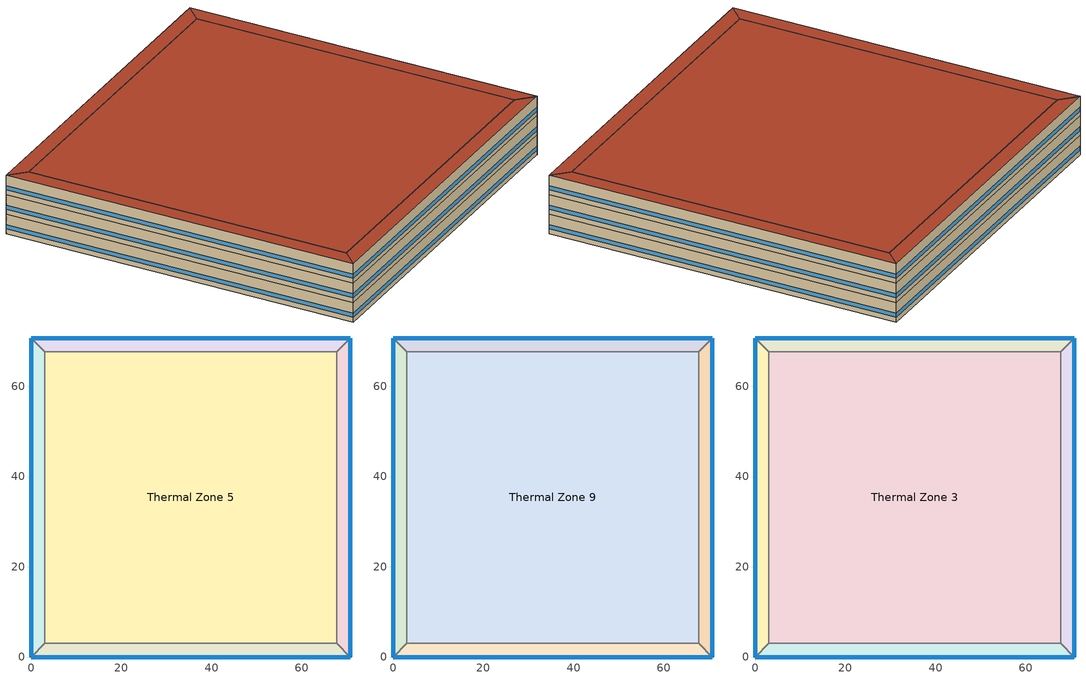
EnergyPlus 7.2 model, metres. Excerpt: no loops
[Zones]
Thermal Zone 14
 floor ground (000_ExtSlabCarpet_4in_ClimateZone 1-8): 70.71,70.71 70.71,0 67.71,3 67.71,67.71 z0
 wall outside (ASHRAE_189.1-2009_ExtWall_SteelFrame_ClimateZone 4-8): 70.71,0 70.71,70.71 z0:4
 wall to Thermal Zone 6 (000_Interior Wall): 67.71,3 70.71,0 z0:4
 wall to Thermal Zone 5 (000_Interior Wall): 67.71,67.71 67.71,3 z0:4
 wall to Thermal Zone 7 (000_Interior Wall): 70.71,70.71 67.71,67.71 z0:4
 window (ASHRAE_189.1-2009_ExtWindow_ClimateZone 4-5): 70.71,0.03 70.71,70.69 z1:1.8
Thermal Zone 7
 floor ground (000_ExtSlabCarpet_4in_ClimateZone 1-8): 0,70.71 70.71,70.71 67.71,67.71 3,67.71 z0
 wall outside (ASHRAE_189.1-2009_ExtWall_SteelFrame_ClimateZone 4-8): 70.71,70.71 0,70.71 z0:4
 wall to Thermal Zone 2 (000_Interior Wall): 0,70.71 3,67.71 z0:4
 wall to Thermal Zone 5 (000_Interior Wall): 3,67.71 67.71,67.71 z0:4
 window (ASHRAE_189.1-2009_ExtWindow_ClimateZone 4-5): 70.69,70.71 0.03,70.71 z1:1.8
Thermal Zone 5
 floor ground (000_ExtSlabCarpet_4in_ClimateZone 1-8): 3,3 3,67.71 67.71,67.71 67.71,3 z0
 wall to Thermal Zone 6 (000_Interior Wall): 3,3 67.71,3 z0:4
 wall to Thermal Zone 2 (000_Interior Wall): 3,67.71 3,3 z0:4
Thermal Zone 2
 floor ground (000_ExtSlabCarpet_4in_ClimateZone 1-8): 0,0 0,70.71 3,67.71 3,3 z0
 wall outside (ASHRAE_189.1-2009_ExtWall_SteelFrame_ClimateZone 4-8): 0,70.71 0,0 z0:4
 wall to Thermal Zone 6 (000_Interior Wall): 0,0 3,3 z0:4
 window (ASHRAE_189.1-2009_ExtWindow_ClimateZone 4-5): 0,70.69 0,0.03 z1:1.8
Thermal Zone 6
 floor ground (000_ExtSlabCarpet_4in_ClimateZone 1-8): 70.71,0 0,0 3,3 67.71,3 z0
 wall outside (ASHRAE_189.1-2009_ExtWall_SteelFrame_ClimateZone 4-8): 0,0 70.71,0 z0:4
 window (ASHRAE_189.1-2009_ExtWindow_ClimateZone 4-5): 0.03,0 70.69,0 z1:1.8
Thermal Zone 15
 floor to Thermal Zone 14 (000_Interior Floor): 70.71,70.71 70.71,0 67.71,3 67.71,67.71 z4
 wall outside (ASHRAE_189.1-2009_ExtWall_SteelFrame_ClimateZone 4-8): 70.71,0 70.71,70.71 z4:8
 wall to Thermal Zone 10 (000_Interior Wall): 67.71,3 70.71,0 z4:8
 wall to Thermal Zone 12 (000_Interior Wall): 70.71,70.71 67.71,67.71 z4:8
 wall to Thermal Zone 9 (000_Interior Wall): 67.71,67.71 67.71,3 z4:8
 window (ASHRAE_189.1-2009_ExtWindow_ClimateZone 4-5): 70.71,0.03 70.71,70.69 z5:5.8
Thermal Zone 12
 floor to Thermal Zone 7 (000_Interior Floor): 0,70.71 70.71,70.71 67.71,67.71 3,67.71 z4
 wall outside (ASHRAE_189.1-2009_ExtWall_SteelFrame_ClimateZone 4-8): 70.71,70.71 0,70.71 z4:8
 wall to Thermal Zone 9 (000_Interior Wall): 3,67.71 67.71,67.71 z4:8
 wall to Thermal Zone 13 (000_Interior Wall): 0,70.71 3,67.71 z4:8
 window (ASHRAE_189.1-2009_ExtWindow_ClimateZone 4-5): 70.69,70.71 0.03,70.71 z5:5.8
Thermal Zone 10
 floor to Thermal Zone 6 (000_Interior Floor): 70.71,0 0,0 3,3 67.71,3 z4
 wall outside (ASHRAE_189.1-2009_ExtWall_SteelFrame_ClimateZone 4-8): 0,0 70.71,0 z4:8
 wall to Thermal Zone 9 (000_Interior Wall): 67.71,3 3,3 z4:8
 wall to Thermal Zone 13 (000_Interior Wall): 3,3 0,0 z4:8
 window (ASHRAE_189.1-2009_ExtWindow_ClimateZone 4-5): 0.03,0 70.69,0 z5:5.8
Thermal Zone 13
 floor to Thermal Zone 2 (000_Interior Floor): 0,0 0,70.71 3,67.71 3,3 z4
 wall outside (ASHRAE_189.1-2009_ExtWall_SteelFrame_ClimateZone 4-8): 0,70.71 0,0 z4:8
 wall to Thermal Zone 9 (000_Interior Wall): 3,3 3,67.71 z4:8
 window (ASHRAE_189.1-2009_ExtWindow_ClimateZone 4-5): 0,70.69 0,0.03 z5:5.8
Thermal Zone 9
 floor to Thermal Zone 5 (000_Interior Floor): 3,3 3,67.71 67.71,67.71 67.71,3 z4
Thermal Zone 3
 floor to Thermal Zone 9 (000_Interior Floor): 3,3 3,67.71 67.71,67.71 67.71,3 z8
 wall to Thermal Zone 4 (000_Interior Wall): 3,3 67.71,3 z8:12
 wall to Thermal Zone 1 (000_Interior Wall): 67.71,3 67.71,67.71 z8:12
 wall to Thermal Zone 8 (000_Interior Wall): 67.71,67.71 3,67.71 z8:12
 wall to Thermal Zone 11 (000_Interior Wall): 3,67.71 3,3 z8:12
 roof outside (ASHRAE_189.1-2009_ExtRoof_IEAD_ClimateZone 2-5): 67.71,3 67.71,67.71 3,67.71 3,3 z12
Thermal Zone 1
 floor to Thermal Zone 15 (000_Interior Floor): 70.71,70.71 70.71,0 67.71,3 67.71,67.71 z8
 wall outside (ASHRAE_189.1-2009_ExtWall_SteelFrame_ClimateZone 4-8): 70.71,0 70.71,70.71 z8:12
 wall to Thermal Zone 8 (000_Interior Wall): 70.71,70.71 67.71,67.71 z8:12
 wall to Thermal Zone 4 (000_Interior Wall): 67.71,3 70.71,0 z8:12
 window (ASHRAE_189.1-2009_ExtWindow_ClimateZone 4-5): 70.71,0.03 70.71,70.69 z9:9.8
 roof outside (ASHRAE_189.1-2009_ExtRoof_IEAD_ClimateZone 2-5): 67.71,67.71 67.71,3 70.71,0 70.71,70.71 z12
Thermal Zone 11
 floor to Thermal Zone 13 (000_Interior Floor): 0,0 0,70.71 3,67.71 3,3 z8
 wall outside (ASHRAE_189.1-2009_ExtWall_SteelFrame_ClimateZone 4-8): 0,70.71 0,0 z8:12
 wall to Thermal Zone 8 (000_Interior Wall): 3,67.71 0,70.71 z8:12
 wall to Thermal Zone 4 (000_Interior Wall): 0,0 3,3 z8:12
 window (ASHRAE_189.1-2009_ExtWindow_ClimateZone 4-5): 0,70.69 0,0.03 z9:9.8
 roof outside (ASHRAE_189.1-2009_ExtRoof_IEAD_ClimateZone 2-5): 3,3 3,67.71 0,70.71 0,0 z12
Thermal Zone 4
 floor to Thermal Zone 10 (000_Interior Floor): 70.71,0 0,0 3,3 67.71,3 z8
 wall outside (ASHRAE_189.1-2009_ExtWall_SteelFrame_ClimateZone 4-8): 0,0 70.71,0 z8:12
 window (ASHRAE_189.1-2009_ExtWindow_ClimateZone 4-5): 0.03,0 70.69,0 z9:9.8
 roof outside (ASHRAE_189.1-2009_ExtRoof_IEAD_ClimateZone 2-5): 67.71,3 3,3 0,0 70.71,0 z12
Thermal Zone 8
 floor to Thermal Zone 12 (000_Interior Floor): 0,70.71 70.71,70.71 67.71,67.71 3,67.71 z8
 wall outside (ASHRAE_189.1-2009_ExtWall_SteelFrame_ClimateZone 4-8): 70.71,70.71 0,70.71 z8:12
 window (ASHRAE_189.1-2009_ExtWindow_ClimateZone 4-5): 70.69,70.71 0.03,70.71 z9:9.8
 roof outside (ASHRAE_189.1-2009_ExtRoof_IEAD_ClimateZone 2-5): 3,67.71 67.71,67.71 70.71,70.71 0,70.71 z12
[Site:Location]
Philadelphia International Ap_PA_USA Design_Conditions: Latitude {deg}=39.87; Longitude {deg}=-75.23; Time Zone {hr}=-5; Elevation {m}=2
[SizingPeriod:DesignDay] Day of Month=21; Dry-Bulb Temperature Range Modifier Type=DefaultMultipliers; Barometric Pressure {Pa}=101301; Rain Indicator=No; Snow Indicator=No; Daylight Saving Time Indicator=No
Name | Month | Day Type | Maximum Dry-Bulb Temperature {C} | Daily Dry-Bulb Temperature Range {deltaC} | Humidity Condition Type | Enthalpy at Maximum Dry-Bulb {J/kg} | Wind Speed {m/s} | Wind Direction {deg} | Solar Model Indicator | ASHRAE Clear Sky Optical Depth for Beam Irradiance (taub) | ASHRAE Clear Sky Optical Depth for Diffuse Irradiance (taud) | Wetbulb or DewPoint at Maximum Dry-Bulb {C} | Sky Clearness
Philadelphia International Ap Ann Clg 1% Condns Enth=>MDB | 7 | SummerDesignDay | 30 | 9.4 | Enthalpy | 75800 | 5 | 240 | ASHRAETau | 0.55 | 1.776
Philadelphia International Ap Ann Clg .4% Condns DB=>MWB | 7 | SummerDesignDay | 34 | 9.4 | Wetbulb |  | 5 | 240 | ASHRAETau | 0.55 | 1.776 | 24.1
Philadelphia International Ap Ann Clg 1% Condns WB=>MDB | 7 | SummerDesignDay | 30.2 | 9.4 | Wetbulb |  | 5 | 240 | ASHRAETau | 0.55 | 1.776 | 25
Philadelphia International Ap Ann Htg Wind 99% Condns WS=>MCDB | 1 | WinterDesignDay | 1.1 | 0 | Wetbulb |  | 11.6 | 290 | ASHRAEClearSky |  |  | 1.1 | 0
[Building]
Building 1
[Material] Thermal Absorptance=0.9
Name | Roughness | Thickness {m} | Conductivity {W/m-K} | Density {kg/m3} | Specific Heat {J/kg-K} | Solar Absorptance | Visible Absorptance
Wall Insulation [39] | MediumRough | 0.1184 | 0.045 | 265 | 836.8 | 0.7 | 0.7
Roof Membrane | VeryRough | 0.0095 | 0.16 | 1121.29 | 1460 | 0.7 | 0.7
MAT-CC05 4 HW CONCRETE | Rough | 0.1016 | 1.311 | 2240 | 836.8 | 0.7 | 0.7
1/2IN Gypsum | Smooth | 0.0127 | 0.16 | 784.9 | 830 | 0.92 | 0.92
000_G01a 19mm gypsum board | MediumSmooth | 0.019 | 0.16 | 800 | 1090 | 0.7 | 0.7
Roof Insulation [21] | MediumRough | 0.2105 | 0.049 | 265 | 836.8 | 0.7 | 0.7
000_F16 Acoustic tile | MediumSmooth | 0.0191 | 0.06 | 368 | 590 | 0.7 | 0.7
000_M11 100mm lightweight concrete | MediumRough | 0.1016 | 0.53 | 1280 | 840 | 0.7 | 0.7
Metal Decking | MediumSmooth | 0.0015 | 45.006 | 7680 | 418.4 | 0.7 | 0.3
[Material:AirGap]
Name | Thermal Resistance {m2-K/W}
000_F04 Wall air space resistance | 0.15
000_F05 Ceiling air space resistance | 0.18
[Material:NoMass] Thermal Absorptance=0.9; Solar Absorptance=0.7
Name | Roughness | Thermal Resistance {m2-K/W} | Visible Absorptance
CP02 CARPET PAD | VeryRough | 0.2165 | 0.8
MAT-SHEATH | Rough | 0.3626 | 0.7
[WindowMaterial:Glazing]
Theoretical Glass [207]: Optical Data Type=SpectralAverage; Thickness {m}=0.003; Solar Transmittance at Normal Incidence=0.3311; Front Side Solar Reflectance at Normal Incidence=0.6189; Back Side Solar Reflectance at Normal Incidence=0.6189; Visible Transmittance at Normal Incidence=0.44; Front Side Visible Reflectance at Normal Incidence=0.51; Back Side Visible Reflectance at Normal Incidence=0.51; Infrared Transmittance at Normal Incidence=0; Front Side Infrared Hemispherical Emissivity=0.9; Back Side Infrared Hemispherical Emissivity=0.9; Conductivity {W/m-K}=0.0133; Dirt Correction Factor for Solar and Visible Transmittance=1; Solar Diffusing=No
[Construction]
ASHRAE_189.1-2009_ExtWall_SteelFrame_ClimateZone 4-8: MAT-SHEATH, Wall Insulation [39], 1/2IN Gypsum
000_ExtSlabCarpet_4in_ClimateZone 1-8: MAT-CC05 4 HW CONCRETE, CP02 CARPET PAD
000_Interior Wall: 000_G01a 19mm gypsum board, 000_F04 Wall air space resistance, 000_G01a 19mm gypsum board
000_Interior Floor: 000_F16 Acoustic tile, 000_F05 Ceiling air space resistance, 000_M11 100mm lightweight concrete
ASHRAE_189.1-2009_ExtRoof_IEAD_ClimateZone 2-5: Roof Membrane, Roof Insulation [21], Metal Decking
ASHRAE_189.1-2009_ExtWindow_ClimateZone 4-5: Theoretical Glass [207]
[AvailabilityManager:Scheduled]
Name | Schedule
AvailabilityManager:Scheduled {952af836-371f-4f99-87d8-3f972918de37} | Schedule:Compact {b3ee369b-b336-4a96-9ab2-13c1a85fce5a}
AvailabilityManager:Scheduled {40e70ed6-b18b-47db-a874-cd5366e24aa6} | Schedule:Compact {cb795824-0660-48d3-8dea-aa2764a1971b}
[Zone]
Thermal Zone 3; Thermal Zone 14; Thermal Zone 15; Thermal Zone 1; Thermal Zone 12; Thermal Zone 7; Thermal Zone 11; Thermal Zone 10; Thermal Zone 4; Thermal Zone 5; Thermal Zone 2; Thermal Zone 8; Thermal Zone 13; Thermal Zone 9; Thermal Zone 6
[Schedule:Compact]
Schedule:Compact {b3ee369b-b336-4a96-9ab2-13c1a85fce5a}; Schedule:Compact {cb795824-0660-48d3-8dea-aa2764a1971b}: Through: 12/31, For: AllDays, Until: 24:00, 1
